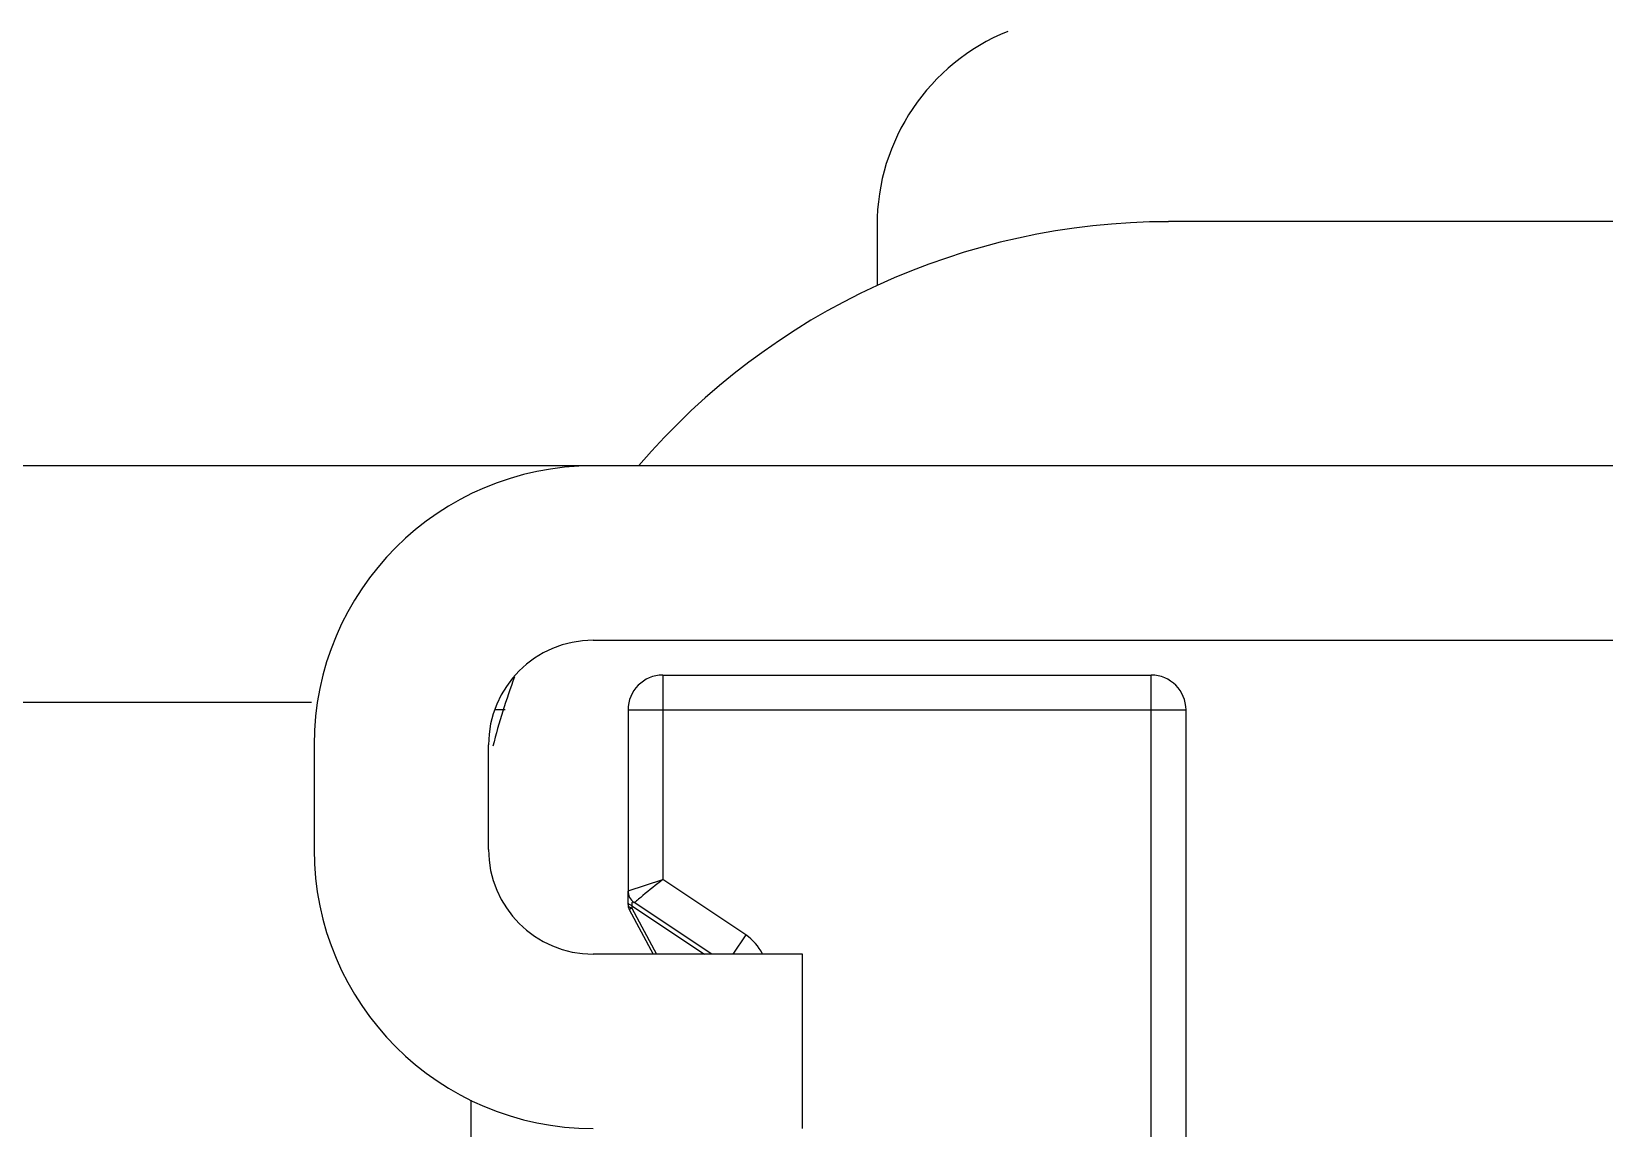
# Model space of a CAD drawing. Header units: inches. Extents: x -1293886 to -986005, y -15154 to 203628.
# Drawn here: x -1239159.4 to -1239082.6, y 83813 to 83866.6 of the extents above; entities that cross this region are included whole.
import ezdxf

# ---------------------------------------------------------------- set-up
doc = ezdxf.new("R2010")
doc.units = ezdxf.units.IN
doc.header["$LTSCALE"] = 100
doc.header["$MEASUREMENT"] = 0
doc.layers.add('W_DIM', color=4, linetype='Continuous')

# ---------------------------------------------------------------- blocks, each defined once
blk = doc.blocks.new('1111')
at = {"layer": 'W_DIM', "color": 7}
for p, q in [((-2278603.786, 1708357.806), (-2278603.786, 1708354.871)), ((-2278446.269, 1708357.992), (-2278589.54, 1708357.992)), ((-2278505.194, 1708346.064), (-2278919.243, 1708346.062)), ((-2278617.656, 1708337.544), (-2278505.194, 1708337.544)), ((-2278614.248, 1708335.84), (-2278614.248, 1708325.846)), ((-2278614.248, 1708335.84), (-2278590.392, 1708335.84)), ((-2278590.392, 1708285.977), (-2278590.392, 1708335.84)), ((-2278631.413, 1708334.509), (-2278775.265, 1708334.509)), ((-2278621.948, 1708334.136), (-2278622.454, 1708334.136)), ((-2278615.952, 1708334.136), (-2278615.952, 1708325.299)), ((-2278615.952, 1708334.136), (-2278588.688, 1708334.136)), ((-2278588.688, 1708284.758), (-2278588.688, 1708334.136)), ((-2278631.288, 1708332.432), (-2278631.288, 1708327.32)), ((-2278622.768, 1708327.32), (-2278622.768, 1708332.432)), ((-2278615.952, 1708325.299), (-2278614.248, 1708325.846)), ((-2278610.198, 1708323.147), (-2278614.248, 1708325.846)), ((-2278615.952, 1708324.626), (-2278615.952, 1708325.29)), ((-2278615.952, 1708324.746), (-2278615.952, 1708324.781)), ((-2278615.759, 1708324.455), (-2278615.891, 1708324.384)), ((-2278615.891, 1708324.384), (-2278614.725, 1708322.208)), ((-2278615.844, 1708324.492), (-2278615.775, 1708324.46)), ((-2278615.759, 1708324.575), (-2278615.759, 1708324.455)), ((-2278615.759, 1708324.575), (-2278612.21, 1708322.208)), ((-2278615.759, 1708324.455), (-2278614.555, 1708322.208)), ((-2278611.862, 1708322.208), (-2278615.649, 1708324.732)), ((-2278610.198, 1708323.147), (-2278610.824, 1708322.208)), ((-2278607.432, 1708322.208), (-2278617.656, 1708322.208)), ((-2278607.432, 1708313.688), (-2278607.432, 1708322.208)), ((-2278623.62, 1708291.469), (-2278623.62, 1708315.069))]:
    blk.add_line(p, q, dxfattribs=at)
for centre, radius, start, end in [((-2278593.562, 1708357.806), 10.224, 112.02431, 180), ((-2278589.54, 1708323.912), 34.079, 90, 139.41732), ((-2278617.656, 1708332.432), 13.632, 90, 180), ((-2278617.656, 1708332.432), 5.112, 90, 180), ((-2278614.248, 1708334.136), 1.704, 90, 180), ((-2278590.392, 1708334.136), 1.704, 0, 90), ((-2278589.54, 1708323.912), 34.079, 159.66853, 165.62499), ((-2278617.656, 1708327.32), 13.632, 180, 270), ((-2278617.656, 1708327.32), 5.112, 180, 270), ((-2278615.27, 1708325.299), 0.682, 180, 236.30993), ((-2278615.441, 1708324.626), 0.511, 180, 208.18393), ((-2278615.661, 1708324.826), 0.381, 238.09999, 241.28618), ((-2278615.552, 1708325.066), 0.645, 249.79062, 251.22558), ((-2278611.522, 1708321.162), 2.386, 26.12044, 56.30993)]:
    blk.add_arc(centre, radius, start, end, dxfattribs=at)
for points, knots in [([(-2278614.248, 1708325.846), (-2278614.575, 1708325.588), (-2278615.052, 1708325.231), (-2278615.498, 1708324.831), (-2278615.649, 1708324.732)], [0, 0, 0, 0, 0.698346, 1, 1, 1, 1]), ([(-2278615.929, 1708324.681), (-2278615.936, 1708324.691), (-2278615.948, 1708324.711), (-2278615.952, 1708324.734), (-2278615.952, 1708324.745)], [0, 0, 0, 0, 0.519543, 1, 1, 1, 1]), ([(-2278615.759, 1708324.575), (-2278615.778, 1708324.581), (-2278615.841, 1708324.606), (-2278615.902, 1708324.643), (-2278615.929, 1708324.681)], [0, 0, 0, 0, 0.29815, 1, 1, 1, 1]), ([(-2278615.649, 1708324.732), (-2278615.674, 1708324.749), (-2278615.793, 1708324.776), (-2278615.77, 1708324.632), (-2278615.759, 1708324.575)], [0, 0, 0, 0, 0.346904, 1, 1, 1, 1])]:
    blk.add_open_spline(points, degree=3, knots=knots, dxfattribs=at)
blk.add_open_spline([(-2278615.952, 1708324.626), (-2278615.952, 1708324.575), (-2278615.906, 1708324.529), (-2278615.863, 1708324.502)], degree=3, dxfattribs=at)

msp = doc.modelspace()

# ---------------------------------------------------------------- block references
at = {"layer": 'W_DIM'}
msp.add_blockref('1111', (1039485.652, -1624500.722), dxfattribs=at)

doc.saveas('drawing.dxf')
